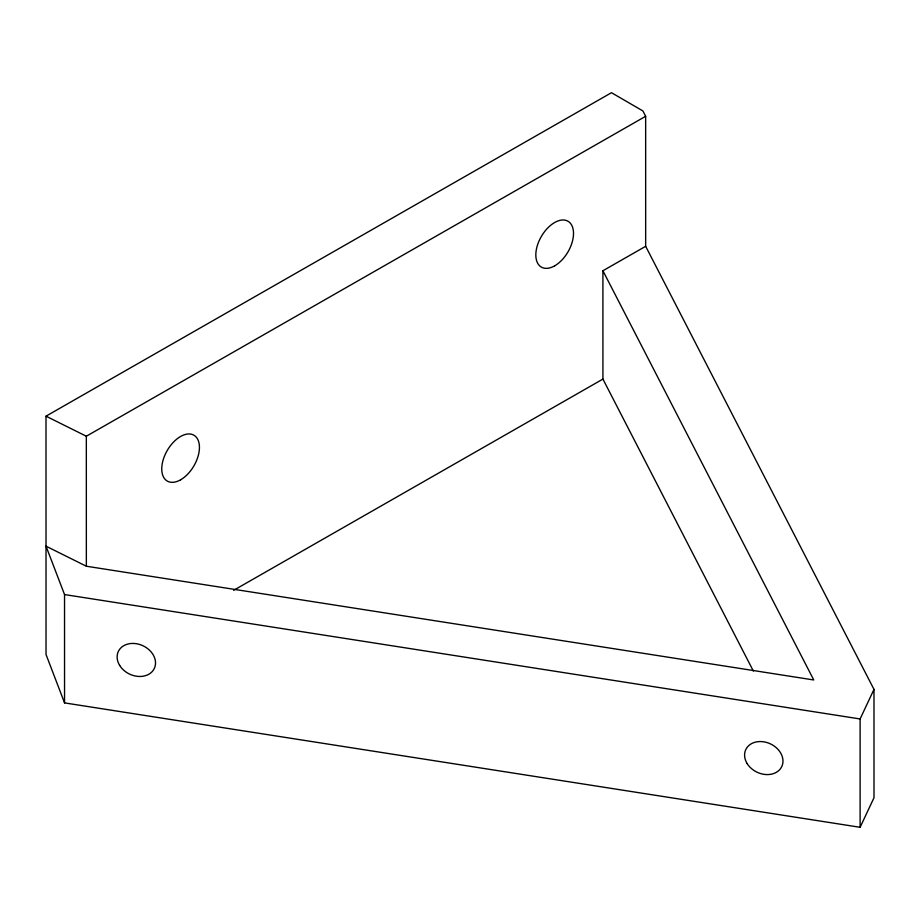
<?xml version="1.0" encoding="UTF-8"?>
<svg xmlns="http://www.w3.org/2000/svg" width="920" height="920" viewBox="0 0 920 920"><rect width="100%" height="100%" fill="white"/><g stroke="black" fill="none" stroke-linecap="round" stroke-linejoin="round"><path stroke-width="1.38" d="M860.119 827.298L860.108 718.957L873.988 689.39L645.668 246.295L645.656 116.288L642.907 110.952L611.478 92.701L46 416.173L46.034 654.511L64.549 702.891L860.119 827.298L874 797.732L873.988 689.39M46 416.173L86.33 436.229L645.656 116.288M753.342 671.025L602.922 379.086L602.91 270.756L645.668 246.295M233.599 590.341L602.922 379.086M64.549 702.891L64.538 594.561L46.011 546.181L86.353 566.226L813.763 679.972L602.91 270.756M64.538 594.561L860.108 718.957M86.33 436.229L86.353 566.226M554.668 265.845A26.53 15.399 -59.8 0 0 570.986 224.008A26.53 15.399 -59.8 0 0 538.338 242.684A26.53 15.399 -59.8 0 0 554.668 265.845M180.596 479.815A26.53 15.399 -59.8 0 0 196.914 437.978A26.53 15.399 -59.8 0 0 164.266 456.653A26.53 15.399 -59.8 0 0 180.596 479.815M747.155 763.588A19.906 15.686 25.2 0 0 780.413 768.798A19.906 15.686 25.2 0 0 763.784 741.819A19.906 15.686 25.2 0 0 747.155 763.588M119.692 665.47A19.906 15.686 25.2 0 0 152.961 670.68A19.906 15.686 25.2 0 0 136.332 643.701A19.906 15.686 25.2 0 0 119.692 665.47"/></g></svg>
